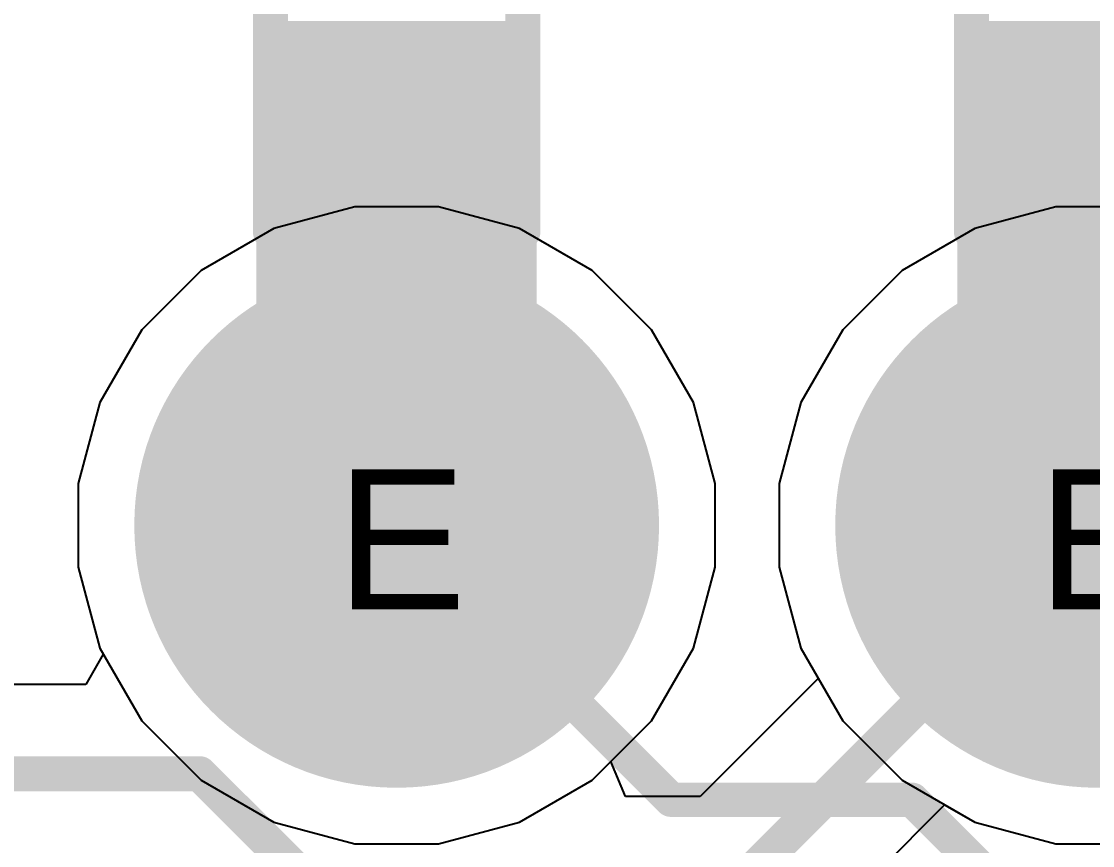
# Model space of a CAD drawing. Header units: inches. Extents: x 0 to 5271, y 0 to 5417.
# Drawn here: x 109.678 to 113.56, y 93.214 to 96.201 of the extents above; entities that cross this region are included whole.
import ezdxf

# ---------------------------------------------------------------- set-up
doc = ezdxf.new("R2010")
doc.units = ezdxf.units.IN
for name, color, linetype in [('Bottom Layer', 5, 'Continuous'), ('Bottom Overlay', 54, 'Continuous'), ('Bottom Paste', 16, 'Continuous'), ('Bottom Solder', 6, 'Continuous'), ('Drill Drawing', 1, 'Continuous'), ('L2_GND1', 16, 'Continuous'), ('L3_SIG1', 76, 'Continuous'), ('L4_PWR', 90, 'Continuous'), ('L5_GND2', 156, 'Continuous'), ('L6_SIG2', 130, 'Continuous'), ('L7_GND3', 216, 'Continuous'), ('Multi-Layer', 9, 'Continuous'), ('Pad Holes', 156, 'Continuous'), ('Top Layer', 1, 'Continuous'), ('Top Solder', 216, 'Continuous')]:
    doc.layers.add(name, color=color, linetype=linetype)
doc.styles.add('Arial', font='', dxfattribs={"height": 0.2})
doc.styles.get('Arial').set_extended_font_data('Arial')

# ---------------------------------------------------------------- blocks, each defined once
blk = doc.blocks.new('HR911130C_519')
at = {"layer": 'Bottom Layer'}
h = blk.add_hatch(color=5, dxfattribs=at)
edge = h.paths.add_edge_path()
edge.add_arc((-0.635, -4.3784), 0.9, 0, 360)
h = blk.add_hatch(color=5, dxfattribs=at)
edge = h.paths.add_edge_path()
edge.add_arc((1.905, -4.3784), 0.9, 0, 360)
at = {"layer": 'Bottom Solder'}
h = blk.add_hatch(color=6, dxfattribs=at)
edge = h.paths.add_edge_path()
edge.add_arc((-0.635, -4.3784), 0.9508, 0, 360)
h = blk.add_hatch(color=6, dxfattribs=at)
edge = h.paths.add_edge_path()
edge.add_arc((1.905, -4.3784), 0.9508, 0, 360)
at = {"layer": 'L2_GND1'}
h = blk.add_hatch(color=16, dxfattribs=at)
edge = h.paths.add_edge_path()
edge.add_arc((-0.635, -4.3784), 0.9, 0, 360)
h = blk.add_hatch(color=16, dxfattribs=at)
edge = h.paths.add_edge_path()
edge.add_arc((1.905, -4.3784), 0.9, 0, 360)
at = {"layer": 'L3_SIG1'}
h = blk.add_hatch(color=76, dxfattribs=at)
edge = h.paths.add_edge_path()
edge.add_arc((-0.635, -4.3784), 0.9, 0, 360)
h = blk.add_hatch(color=76, dxfattribs=at)
edge = h.paths.add_edge_path()
edge.add_arc((1.905, -4.3784), 0.9, 0, 360)
at = {"layer": 'L4_PWR'}
h = blk.add_hatch(color=90, dxfattribs=at)
edge = h.paths.add_edge_path()
edge.add_arc((-0.635, -4.3784), 0.9, 0, 360)
h = blk.add_hatch(color=90, dxfattribs=at)
edge = h.paths.add_edge_path()
edge.add_arc((1.905, -4.3784), 0.9, 0, 360)
at = {"layer": 'L5_GND2'}
h = blk.add_hatch(color=156, dxfattribs=at)
edge = h.paths.add_edge_path()
edge.add_arc((-0.635, -4.3784), 0.9, 0, 360)
h = blk.add_hatch(color=156, dxfattribs=at)
edge = h.paths.add_edge_path()
edge.add_arc((1.905, -4.3784), 0.9, 0, 360)
at = {"layer": 'L6_SIG2'}
h = blk.add_hatch(color=130, dxfattribs=at)
edge = h.paths.add_edge_path()
edge.add_arc((-0.635, -4.3784), 0.9, 0, 360)
h = blk.add_hatch(color=130, dxfattribs=at)
edge = h.paths.add_edge_path()
edge.add_arc((1.905, -4.3784), 0.9, 0, 360)
at = {"layer": 'L7_GND3'}
h = blk.add_hatch(color=216, dxfattribs=at)
edge = h.paths.add_edge_path()
edge.add_arc((-0.635, -4.3784), 0.9, 0, 360)
h = blk.add_hatch(color=216, dxfattribs=at)
edge = h.paths.add_edge_path()
edge.add_arc((1.905, -4.3784), 0.9, 0, 360)
at = {"layer": 'Multi-Layer'}
h = blk.add_hatch(color=9, dxfattribs=at)
edge = h.paths.add_edge_path()
edge.add_arc((-0.635, -4.3784), 0.9, 0, 360)
h = blk.add_hatch(color=9, dxfattribs=at)
edge = h.paths.add_edge_path()
edge.add_arc((1.905, -4.3784), 0.9, 0, 360)
at = {"layer": 'Pad Holes'}
h = blk.add_hatch(color=7, dxfattribs=at)
edge = h.paths.add_edge_path()
edge.add_arc((-0.635, -4.3784), 0.45, 0, 360)
h = blk.add_hatch(color=7, dxfattribs=at)
edge = h.paths.add_edge_path()
edge.add_arc((1.905, -4.3784), 0.45, 0, 360)
at = {"layer": 'Top Layer'}
h = blk.add_hatch(color=1, dxfattribs=at)
edge = h.paths.add_edge_path()
edge.add_arc((-0.635, -4.3784), 0.9, 0, 360)
h = blk.add_hatch(color=1, dxfattribs=at)
edge = h.paths.add_edge_path()
edge.add_arc((1.905, -4.3784), 0.9, 0, 360)
at = {"layer": 'Top Solder'}
h = blk.add_hatch(color=216, dxfattribs=at)
edge = h.paths.add_edge_path()
edge.add_arc((-0.635, -4.3784), 0.9508, 0, 360)
h = blk.add_hatch(color=216, dxfattribs=at)
edge = h.paths.add_edge_path()
edge.add_arc((1.905, -4.3784), 0.9508, 0, 360)
blk = doc.blocks.new('DFN1006_2L__B_553')
at = {"layer": 'Bottom Layer'}
for points in [[(-0.7, 0.33), (-0.15, 0.33), (-0.15, -0.33), (-0.7, -0.33)], [(0.15, 0.33), (0.7, 0.33), (0.7, -0.33), (0.15, -0.33)]]:
    blk.add_hatch(color=5, dxfattribs=at).paths.add_polyline_path(points)
at = {"layer": 'Bottom Overlay'}
blk.add_hatch(color=54, dxfattribs=at).paths.add_polyline_path([(-1.1434, -0.5076), (-0.8132, -0.5076), (-0.8132, 0.5084), (-1.1434, 0.5084)])
at = {"layer": 'Bottom Paste'}
for points in [[(-0.7, 0.33), (-0.15, 0.33), (-0.15, -0.33), (-0.7, -0.33)], [(0.15, 0.33), (0.7, 0.33), (0.7, -0.33), (0.15, -0.33)]]:
    blk.add_hatch(color=16, dxfattribs=at).paths.add_polyline_path(points)
at = {"layer": 'Bottom Solder'}
for points in [[(-0.8016, 0.4316), (-0.0484, 0.4316), (-0.0484, -0.4316), (-0.8016, -0.4316)], [(0.0484, 0.4316), (0.8016, 0.4316), (0.8016, -0.4316), (0.0484, -0.4316)]]:
    blk.add_hatch(color=6, dxfattribs=at).paths.add_polyline_path(points)
at = {"layer": 'Bottom Overlay'}
for points in [[(-0.8128, 0.4572, 0.127, 0.127, 0), (0.8128, 0.4572, 0.127, 0.127, 0)], [(-0.8128, 0.4572, 0.127, 0.127, 0), (-0.8128, -0.4572, 0.127, 0.127, 0)], [(0.8128, 0.4572, 0.127, 0.127, 0), (0.8128, -0.4572, 0.127, 0.127, 0)], [(-0.8128, -0.4572, 0.127, 0.127, 0), (0.8128, -0.4572, 0.127, 0.127, 0)]]:
    blk.add_lwpolyline(points, format="xyseb", dxfattribs=at)
for points in [[(-0.8446, 0.4572, 0.0635, 0.0635, 1), (-0.7811, 0.4572, 0.0635, 0.0635, 1)], [(-0.8446, 0.4572, 0.0635, 0.0635, 1), (-0.7811, 0.4572, 0.0635, 0.0635, 1)], [(0.781, 0.4572, 0.0635, 0.0635, 1), (0.8445, 0.4572, 0.0635, 0.0635, 1)], [(0.781, 0.4572, 0.0635, 0.0635, 1), (0.8445, 0.4572, 0.0635, 0.0635, 1)], [(-0.8446, -0.4572, 0.0635, 0.0635, 1), (-0.7811, -0.4572, 0.0635, 0.0635, 1)], [(-0.8446, -0.4572, 0.0635, 0.0635, 1), (-0.7811, -0.4572, 0.0635, 0.0635, 1)], [(0.781, -0.4572, 0.0635, 0.0635, 1), (0.8445, -0.4572, 0.0635, 0.0635, 1)], [(0.781, -0.4572, 0.0635, 0.0635, 1), (0.8445, -0.4572, 0.0635, 0.0635, 1)]]:
    blk.add_lwpolyline(points, format="xyseb", close=True, dxfattribs=at)
blk = doc.blocks.new('DFN1006_2L__B_556')
at = {"layer": 'Bottom Layer'}
for points in [[(-0.7, 0.33), (-0.15, 0.33), (-0.15, -0.33), (-0.7, -0.33)], [(0.15, 0.33), (0.7, 0.33), (0.7, -0.33), (0.15, -0.33)]]:
    blk.add_hatch(color=5, dxfattribs=at).paths.add_polyline_path(points)
at = {"layer": 'Bottom Overlay'}
blk.add_hatch(color=54, dxfattribs=at).paths.add_polyline_path([(-1.1434, -0.5076), (-0.8132, -0.5076), (-0.8132, 0.5084), (-1.1434, 0.5084)])
at = {"layer": 'Bottom Paste'}
for points in [[(-0.7, 0.33), (-0.15, 0.33), (-0.15, -0.33), (-0.7, -0.33)], [(0.15, 0.33), (0.7, 0.33), (0.7, -0.33), (0.15, -0.33)]]:
    blk.add_hatch(color=16, dxfattribs=at).paths.add_polyline_path(points)
at = {"layer": 'Bottom Solder'}
for points in [[(-0.8016, 0.4316), (-0.0484, 0.4316), (-0.0484, -0.4316), (-0.8016, -0.4316)], [(0.0484, 0.4316), (0.8016, 0.4316), (0.8016, -0.4316), (0.0484, -0.4316)]]:
    blk.add_hatch(color=6, dxfattribs=at).paths.add_polyline_path(points)
at = {"layer": 'Bottom Overlay'}
for points in [[(-0.8128, 0.4572, 0.127, 0.127, 0), (0.8128, 0.4572, 0.127, 0.127, 0)], [(-0.8128, 0.4572, 0.127, 0.127, 0), (-0.8128, -0.4572, 0.127, 0.127, 0)], [(0.8128, 0.4572, 0.127, 0.127, 0), (0.8128, -0.4572, 0.127, 0.127, 0)], [(-0.8128, -0.4572, 0.127, 0.127, 0), (0.8128, -0.4572, 0.127, 0.127, 0)]]:
    blk.add_lwpolyline(points, format="xyseb", dxfattribs=at)
for points in [[(-0.8446, 0.4572, 0.0635, 0.0635, 1), (-0.7811, 0.4572, 0.0635, 0.0635, 1)], [(-0.8446, 0.4572, 0.0635, 0.0635, 1), (-0.7811, 0.4572, 0.0635, 0.0635, 1)], [(0.781, 0.4572, 0.0635, 0.0635, 1), (0.8445, 0.4572, 0.0635, 0.0635, 1)], [(0.781, 0.4572, 0.0635, 0.0635, 1), (0.8445, 0.4572, 0.0635, 0.0635, 1)], [(-0.8446, -0.4572, 0.0635, 0.0635, 1), (-0.7811, -0.4572, 0.0635, 0.0635, 1)], [(-0.8446, -0.4572, 0.0635, 0.0635, 1), (-0.7811, -0.4572, 0.0635, 0.0635, 1)], [(0.781, -0.4572, 0.0635, 0.0635, 1), (0.8445, -0.4572, 0.0635, 0.0635, 1)], [(0.781, -0.4572, 0.0635, 0.0635, 1), (0.8445, -0.4572, 0.0635, 0.0635, 1)]]:
    blk.add_lwpolyline(points, format="xyseb", close=True, dxfattribs=at)

msp = doc.modelspace()

# ---------------------------------------------------------------- hatches: boundary and pattern name
at = {"layer": 'Bottom Layer'}
for points in [[(110.6487, 94.0131), (111.4251, 94.0131), (111.4251, 96.1813), (110.6487, 96.1813)], [(113.1887, 94.0131), (113.9651, 94.0131), (113.9651, 96.1813), (113.1887, 96.1813)]]:
    msp.add_hatch(color=5, dxfattribs=at).paths.add_polyline_path(points)

# ---------------------------------------------------------------- linework, layer by layer
for points in [[(111.0382, 94.3744, 0.1242, 0.1242, 0), (112.0325, 93.38, 0.1242, 0.1242, 0)], [(112.0325, 93.38, 0.1242, 0.1242, 0), (112.9062, 93.38, 0.1242, 0.1242, 0)], [(112.9062, 93.38, 0.1242, 0.1242, 0), (113.6816, 92.6045, 0.1242, 0.1242, 0)]]:
    msp.add_lwpolyline(points, format="xyseb", dxfattribs=at)
for points in [[(111.0071, 94.3744, 0.0621, 0.0621, 1), (111.0692, 94.3744, 0.0621, 0.0621, 1)], [(112.0015, 93.38, 0.0621, 0.0621, 1), (112.0636, 93.38, 0.0621, 0.0621, 1)], [(112.0015, 93.38, 0.0621, 0.0621, 1), (112.0636, 93.38, 0.0621, 0.0621, 1)], [(112.8751, 93.38, 0.0621, 0.0621, 1), (112.9372, 93.38, 0.0621, 0.0621, 1)], [(112.8751, 93.38, 0.0621, 0.0621, 1), (112.9372, 93.38, 0.0621, 0.0621, 1)]]:
    msp.add_lwpolyline(points, format="xyseb", close=True, dxfattribs=at)
at = {"layer": 'L2_GND1'}
for p, q in [((110.8863, 95.5284), (110.5928, 95.4497)), ((111.1901, 95.5284), (110.8863, 95.5284)), ((111.4836, 95.4497), (111.1901, 95.5284)), ((113.4263, 95.5284), (113.1328, 95.4497)), ((113.7301, 95.5284), (113.4263, 95.5284)), ((110.5928, 95.4497), (110.3296, 95.2978)), ((111.7467, 95.2978), (111.4836, 95.4497)), ((113.1328, 95.4497), (112.8696, 95.2978)), ((110.3296, 95.2978), (110.1148, 95.0829)), ((111.9616, 95.0829), (111.7467, 95.2978)), ((112.8696, 95.2978), (112.6548, 95.0829)), ((110.1148, 95.0829), (109.9628, 94.8198)), ((112.1135, 94.8198), (111.9616, 95.0829)), ((112.6548, 95.0829), (112.5028, 94.8198)), ((109.9628, 94.8198), (109.8842, 94.5263)), ((112.1922, 94.5263), (112.1135, 94.8198)), ((112.5028, 94.8198), (112.4242, 94.5263)), ((109.8842, 94.5263), (109.8842, 94.2224)), ((112.1922, 94.2224), (112.1922, 94.5263)), ((112.4242, 94.5263), (112.4242, 94.2224)), ((109.8842, 94.2224), (109.9628, 93.9289)), ((112.1135, 93.9289), (112.1922, 94.2224)), ((112.4242, 94.2224), (112.5028, 93.9289)), ((109.9628, 93.9289), (110.1148, 93.6658)), ((111.9616, 93.6658), (112.1135, 93.9289)), ((112.5028, 93.9289), (112.6548, 93.6658)), ((110.1148, 93.6658), (110.3296, 93.4509)), ((111.7467, 93.4509), (111.9616, 93.6658)), ((112.6548, 93.6658), (112.8696, 93.4509)), ((110.3296, 93.4509), (110.5928, 93.299)), ((111.4836, 93.299), (111.7467, 93.4509)), ((112.8696, 93.4509), (113.1328, 93.299)), ((110.5928, 93.299), (110.8863, 93.2204)), ((111.1901, 93.2204), (111.4836, 93.299)), ((113.1328, 93.299), (113.4263, 93.2204)), ((110.8863, 93.2204), (111.1901, 93.2204)), ((113.4263, 93.2204), (113.7301, 93.2204))]:
    msp.add_line(p, q, dxfattribs=at)
at = {"layer": 'L3_SIG1'}
for p, q in [((110.8863, 95.5284), (110.5928, 95.4497)), ((111.1901, 95.5284), (110.8863, 95.5284)), ((111.4836, 95.4497), (111.1901, 95.5284)), ((113.4263, 95.5284), (113.1328, 95.4497)), ((113.7301, 95.5284), (113.4263, 95.5284)), ((110.5928, 95.4497), (110.3296, 95.2978)), ((111.7467, 95.2978), (111.4836, 95.4497)), ((113.1328, 95.4497), (112.8696, 95.2978)), ((110.3296, 95.2978), (110.1148, 95.0829)), ((111.9616, 95.0829), (111.7467, 95.2978)), ((112.8696, 95.2978), (112.6548, 95.0829)), ((110.1148, 95.0829), (109.9628, 94.8198)), ((112.1135, 94.8198), (111.9616, 95.0829)), ((112.6548, 95.0829), (112.5028, 94.8198)), ((109.9628, 94.8198), (109.8842, 94.5263)), ((112.1922, 94.5263), (112.1135, 94.8198)), ((112.5028, 94.8198), (112.4242, 94.5263)), ((109.8842, 94.5263), (109.8842, 94.2224)), ((112.1922, 94.2224), (112.1922, 94.5263)), ((112.4242, 94.5263), (112.4242, 94.2224)), ((109.8842, 94.2224), (109.9628, 93.9289)), ((112.1135, 93.9289), (112.1922, 94.2224)), ((112.4242, 94.2224), (112.5028, 93.9289)), ((109.9749, 93.9081), (109.9114, 93.7981)), ((109.9628, 93.9289), (109.9749, 93.9081)), ((111.9616, 93.6658), (112.1135, 93.9289)), ((112.5028, 93.9289), (112.5658, 93.8198)), ((112.5658, 93.8198), (112.1377, 93.3917)), ((109.9114, 93.7981), (109.625, 93.7981)), ((111.8145, 93.5187), (111.9616, 93.6658)), ((111.8671, 93.3917), (111.8145, 93.5187)), ((112.1377, 93.3917), (111.8671, 93.3917)), ((112.6997, 93.038), (113.0236, 93.362)), ((113.0236, 93.362), (113.1328, 93.299)), ((113.1328, 93.299), (113.4263, 93.2204)), ((113.4263, 93.2204), (113.7301, 93.2204))]:
    msp.add_line(p, q, dxfattribs=at)
for points in [[(112.2718, 93.068, 0.127, 0.127, 0), (113.5782, 94.3744, 0.127, 0.127, 0)], [(109.3066, 93.4744, 0.127, 0.127, 0), (110.3241, 93.4744, 0.127, 0.127, 0)], [(110.3241, 93.4744, 0.127, 0.127, 0), (110.7305, 93.068, 0.127, 0.127, 0)]]:
    msp.add_lwpolyline(points, format="xyseb", dxfattribs=at)
for points in [[(113.5464, 94.3744, 0.0635, 0.0635, 1), (113.6099, 94.3744, 0.0635, 0.0635, 1)], [(110.2924, 93.4744, 0.0635, 0.0635, 1), (110.3559, 93.4744, 0.0635, 0.0635, 1)], [(110.2924, 93.4744, 0.0635, 0.0635, 1), (110.3559, 93.4744, 0.0635, 0.0635, 1)]]:
    msp.add_lwpolyline(points, format="xyseb", close=True, dxfattribs=at)
at = {"layer": 'L4_PWR'}
for p, q in [((110.8863, 95.5284), (110.5928, 95.4497)), ((111.1901, 95.5284), (110.8863, 95.5284)), ((111.4836, 95.4497), (111.1901, 95.5284)), ((113.4263, 95.5284), (113.1328, 95.4497)), ((113.7301, 95.5284), (113.4263, 95.5284)), ((110.5928, 95.4497), (110.3296, 95.2978)), ((111.7467, 95.2978), (111.4836, 95.4497)), ((113.1328, 95.4497), (112.8696, 95.2978)), ((110.3296, 95.2978), (110.1148, 95.0829)), ((111.9616, 95.0829), (111.7467, 95.2978)), ((112.8696, 95.2978), (112.6548, 95.0829)), ((110.1148, 95.0829), (109.9628, 94.8198)), ((112.1135, 94.8198), (111.9616, 95.0829)), ((112.6548, 95.0829), (112.5028, 94.8198)), ((109.9628, 94.8198), (109.8842, 94.5263)), ((112.1922, 94.5263), (112.1135, 94.8198)), ((112.5028, 94.8198), (112.4242, 94.5263)), ((109.8842, 94.5263), (109.8842, 94.2224)), ((112.1922, 94.2224), (112.1922, 94.5263)), ((112.4242, 94.5263), (112.4242, 94.2224)), ((109.8842, 94.2224), (109.9628, 93.9289)), ((112.1135, 93.9289), (112.1922, 94.2224)), ((112.4242, 94.2224), (112.5028, 93.9289)), ((109.9628, 93.9289), (110.1148, 93.6658)), ((111.9616, 93.6658), (112.1135, 93.9289)), ((112.5028, 93.9289), (112.6548, 93.6658)), ((110.1148, 93.6658), (110.3296, 93.4509)), ((111.7467, 93.4509), (111.9616, 93.6658)), ((112.6548, 93.6658), (112.8696, 93.4509)), ((110.3296, 93.4509), (110.5928, 93.299)), ((111.4836, 93.299), (111.7467, 93.4509)), ((112.8696, 93.4509), (113.1328, 93.299)), ((110.5928, 93.299), (110.8863, 93.2204)), ((111.1901, 93.2204), (111.4836, 93.299)), ((113.1328, 93.299), (113.4263, 93.2204)), ((110.8863, 93.2204), (111.1901, 93.2204)), ((113.4263, 93.2204), (113.7301, 93.2204))]:
    msp.add_line(p, q, dxfattribs=at)
at = {"layer": 'L5_GND2'}
for p, q in [((110.8863, 95.5284), (110.5928, 95.4497)), ((111.1901, 95.5284), (110.8863, 95.5284)), ((111.4836, 95.4497), (111.1901, 95.5284)), ((113.4263, 95.5284), (113.1328, 95.4497)), ((113.7301, 95.5284), (113.4263, 95.5284)), ((110.5928, 95.4497), (110.3296, 95.2978)), ((111.7467, 95.2978), (111.4836, 95.4497)), ((113.1328, 95.4497), (112.8696, 95.2978)), ((110.3296, 95.2978), (110.1148, 95.0829)), ((111.9616, 95.0829), (111.7467, 95.2978)), ((112.8696, 95.2978), (112.6548, 95.0829)), ((110.1148, 95.0829), (109.9628, 94.8198)), ((112.1135, 94.8198), (111.9616, 95.0829)), ((112.6548, 95.0829), (112.5028, 94.8198)), ((109.9628, 94.8198), (109.8842, 94.5263)), ((112.1922, 94.5263), (112.1135, 94.8198)), ((112.5028, 94.8198), (112.4242, 94.5263)), ((109.8842, 94.5263), (109.8842, 94.2224)), ((112.1922, 94.2224), (112.1922, 94.5263)), ((112.4242, 94.5263), (112.4242, 94.2224)), ((109.8842, 94.2224), (109.9628, 93.9289)), ((112.1135, 93.9289), (112.1922, 94.2224)), ((112.4242, 94.2224), (112.5028, 93.9289)), ((109.9628, 93.9289), (110.1148, 93.6658)), ((111.9616, 93.6658), (112.1135, 93.9289)), ((112.5028, 93.9289), (112.6548, 93.6658)), ((110.1148, 93.6658), (110.3296, 93.4509)), ((111.7467, 93.4509), (111.9616, 93.6658)), ((112.6548, 93.6658), (112.8696, 93.4509)), ((110.3296, 93.4509), (110.5928, 93.299)), ((111.4836, 93.299), (111.7467, 93.4509)), ((112.8696, 93.4509), (113.1328, 93.299)), ((110.5928, 93.299), (110.8863, 93.2204)), ((111.1901, 93.2204), (111.4836, 93.299)), ((113.1328, 93.299), (113.4263, 93.2204)), ((110.8863, 93.2204), (111.1901, 93.2204)), ((113.4263, 93.2204), (113.7301, 93.2204))]:
    msp.add_line(p, q, dxfattribs=at)
at = {"layer": 'L6_SIG2'}
for p, q in [((110.8863, 95.5284), (110.5928, 95.4497)), ((111.1901, 95.5284), (110.8863, 95.5284)), ((111.4836, 95.4497), (111.1901, 95.5284)), ((113.4263, 95.5284), (113.1328, 95.4497)), ((113.7301, 95.5284), (113.4263, 95.5284)), ((110.5928, 95.4497), (110.3296, 95.2978)), ((111.7467, 95.2978), (111.4836, 95.4497)), ((113.1328, 95.4497), (112.8696, 95.2978)), ((110.3296, 95.2978), (110.1148, 95.0829)), ((111.9616, 95.0829), (111.7467, 95.2978)), ((112.8696, 95.2978), (112.6548, 95.0829)), ((110.1148, 95.0829), (109.9628, 94.8198)), ((112.1135, 94.8198), (111.9616, 95.0829)), ((112.6548, 95.0829), (112.5028, 94.8198)), ((109.9628, 94.8198), (109.8842, 94.5263)), ((112.1922, 94.5263), (112.1135, 94.8198)), ((112.5028, 94.8198), (112.4242, 94.5263)), ((109.8842, 94.5263), (109.8842, 94.2224)), ((112.1922, 94.2224), (112.1922, 94.5263)), ((112.4242, 94.5263), (112.4242, 94.2224)), ((109.8842, 94.2224), (109.9628, 93.9289)), ((112.1135, 93.9289), (112.1922, 94.2224)), ((112.4242, 94.2224), (112.5028, 93.9289)), ((109.9628, 93.9289), (110.1148, 93.6658)), ((111.9616, 93.6658), (112.1135, 93.9289)), ((112.5028, 93.9289), (112.6548, 93.6658)), ((110.1148, 93.6658), (110.3296, 93.4509)), ((111.7467, 93.4509), (111.9616, 93.6658)), ((112.6548, 93.6658), (112.8696, 93.4509)), ((110.3296, 93.4509), (110.5928, 93.299)), ((111.4836, 93.299), (111.7467, 93.4509)), ((112.8696, 93.4509), (113.1328, 93.299)), ((110.5928, 93.299), (110.8863, 93.2204)), ((111.1901, 93.2204), (111.4836, 93.299)), ((113.1328, 93.299), (113.4263, 93.2204)), ((110.8863, 93.2204), (111.1901, 93.2204)), ((113.4263, 93.2204), (113.7301, 93.2204))]:
    msp.add_line(p, q, dxfattribs=at)
at = {"layer": 'L7_GND3'}
for p, q in [((110.8863, 95.5284), (110.5928, 95.4497)), ((111.1901, 95.5284), (110.8863, 95.5284)), ((111.4836, 95.4497), (111.1901, 95.5284)), ((113.4263, 95.5284), (113.1328, 95.4497)), ((113.7301, 95.5284), (113.4263, 95.5284)), ((110.5928, 95.4497), (110.3296, 95.2978)), ((111.7467, 95.2978), (111.4836, 95.4497)), ((113.1328, 95.4497), (112.8696, 95.2978)), ((110.3296, 95.2978), (110.1148, 95.0829)), ((111.9616, 95.0829), (111.7467, 95.2978)), ((112.8696, 95.2978), (112.6548, 95.0829)), ((110.1148, 95.0829), (109.9628, 94.8198)), ((112.1135, 94.8198), (111.9616, 95.0829)), ((112.6548, 95.0829), (112.5028, 94.8198)), ((109.9628, 94.8198), (109.8842, 94.5263)), ((112.1922, 94.5263), (112.1135, 94.8198)), ((112.5028, 94.8198), (112.4242, 94.5263)), ((109.8842, 94.5263), (109.8842, 94.2224)), ((112.1922, 94.2224), (112.1922, 94.5263)), ((112.4242, 94.5263), (112.4242, 94.2224)), ((109.8842, 94.2224), (109.9628, 93.9289)), ((112.1135, 93.9289), (112.1922, 94.2224)), ((112.4242, 94.2224), (112.5028, 93.9289)), ((109.9628, 93.9289), (110.1148, 93.6658)), ((111.9616, 93.6658), (112.1135, 93.9289)), ((112.5028, 93.9289), (112.6548, 93.6658)), ((110.1148, 93.6658), (110.3296, 93.4509)), ((111.7467, 93.4509), (111.9616, 93.6658)), ((112.6548, 93.6658), (112.8696, 93.4509)), ((110.3296, 93.4509), (110.5928, 93.299)), ((111.4836, 93.299), (111.7467, 93.4509)), ((112.8696, 93.4509), (113.1328, 93.299)), ((110.5928, 93.299), (110.8863, 93.2204)), ((111.1901, 93.2204), (111.4836, 93.299)), ((113.1328, 93.299), (113.4263, 93.2204)), ((110.8863, 93.2204), (111.1901, 93.2204)), ((113.4263, 93.2204), (113.7301, 93.2204))]:
    msp.add_line(p, q, dxfattribs=at)

# ---------------------------------------------------------------- block references
msp.add_blockref('HR911130C_519', (111.6732, 98.7528))
at = {"rotation": 90}
for name, p in [('DFN1006_2L__B_553', (111.0382, 96.25)), ('DFN1006_2L__B_556', (113.5782, 96.25))]:
    msp.add_blockref(name, p, dxfattribs=at)

# ---------------------------------------------------------------- texts
at = {"layer": 'Drill Drawing', "style": 'Arial'}
for p in [(110.8181, 94.0696), (113.3581, 94.0696)]:
    msp.add_text('E', height=0.508, dxfattribs=at).set_placement(p)

doc.saveas('drawing.dxf')
